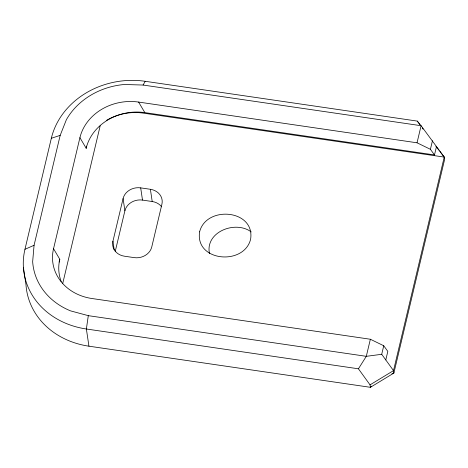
<?xml version="1.0" encoding="UTF-8"?>
<svg xmlns="http://www.w3.org/2000/svg" width="468" height="468" viewBox="0 0 468 468"><rect width="100%" height="100%" fill="white"/><g stroke="black" fill="none" stroke-linecap="round" stroke-linejoin="round"><path stroke-width="0.7" d="M391.88 373.833L393.875 373.066L444.6 159.535L444.237 157.09L421.089 125.711L143.091 85.047L124.394 84.492A69.51 60.319 -8.5 0 0 66.38 119.697L60.179 135.363L34.07 245.279L32.661 261.647A69.51 60.319 -8.5 0 0 70.609 310.892L88.312 315.66L366.304 356.329L381.712 354.294L393.512 370.621L393.875 373.066L370.404 387.311L88.943 346.191A79.537 69.018 -8.5 0 1 25.974 284.591L23.4 267.38M88.312 315.66L86.369 328.998L88.943 346.191M371.253 386.188L370.404 387.311L370.042 384.866L358.43 368.796L86.369 328.998A79.537 69.024 -8.5 0 1 24.956 249.309L51.334 138.271A79.542 69.024 -8.5 0 1 145.215 81.297L417.275 121.095L421.089 125.711L417.035 142.798L430.414 149.304L434.485 154.937L436.515 146.396M61.22 281.584A49.713 43.138 -8.5 0 1 59.793 259.278L53.539 248.713L79.917 137.674A49.713 43.138 -8.5 0 1 138.592 102.071L417.035 142.798M59.126 262.074L59.793 259.278M434.485 154.937L144.846 112.624A49.713 43.138 -8.5 0 0 86.171 148.245L86.668 146.145M62.735 283.438L100.17 125.851M112.934 241.266L123.084 198.555A14.912 12.94 -8.5 0 1 140.687 187.873L150.392 189.294A14.912 12.94 -8.5 0 1 161.905 204.235L151.761 246.94A14.912 12.94 -8.5 0 1 134.158 257.622L124.453 256.207A14.912 12.94 -8.5 0 1 112.934 241.266L114.215 249.889M115.251 251.38L124.897 210.775L123.084 198.555M53.539 248.713A49.713 43.144 -8.5 0 0 91.927 298.514L370.363 339.247L366.304 356.329L358.43 368.796M381.712 354.294L383.742 345.753L370.363 339.247M430.414 149.304L432.444 140.763M385.79 359.933L387.82 351.392L383.742 345.753M439.85 151.398L444.237 157.09L393.512 370.621L370.042 384.866M143.091 85.047L145.215 81.297M24.956 249.309L34.07 245.279M51.334 138.271L60.179 135.363M444.237 157.09L143.36 113.133A49.713 43.138 -8.5 0 0 106.675 120.27M124.897 210.775A14.912 12.94 -8.5 0 1 142.5 200.093L152.205 201.515A14.912 12.94 -8.5 0 1 161.612 206.774M251.263 231.947C235.492 220.042 204.902 231.865 209.471 253.597M435.901 146.273L438.972 150.257M417.275 121.095L419.761 124.541M422.253 127.986L423.078 129.133M138.592 102.071L144.846 112.624M79.917 137.674L86.171 148.245M150.392 189.294L152.205 201.515M140.687 187.873L142.5 200.093M199.614 231.835C194.881 261.635 243.957 265.929 250.602 239.288C255.335 209.488 206.259 205.2 199.614 231.835"/></g></svg>
